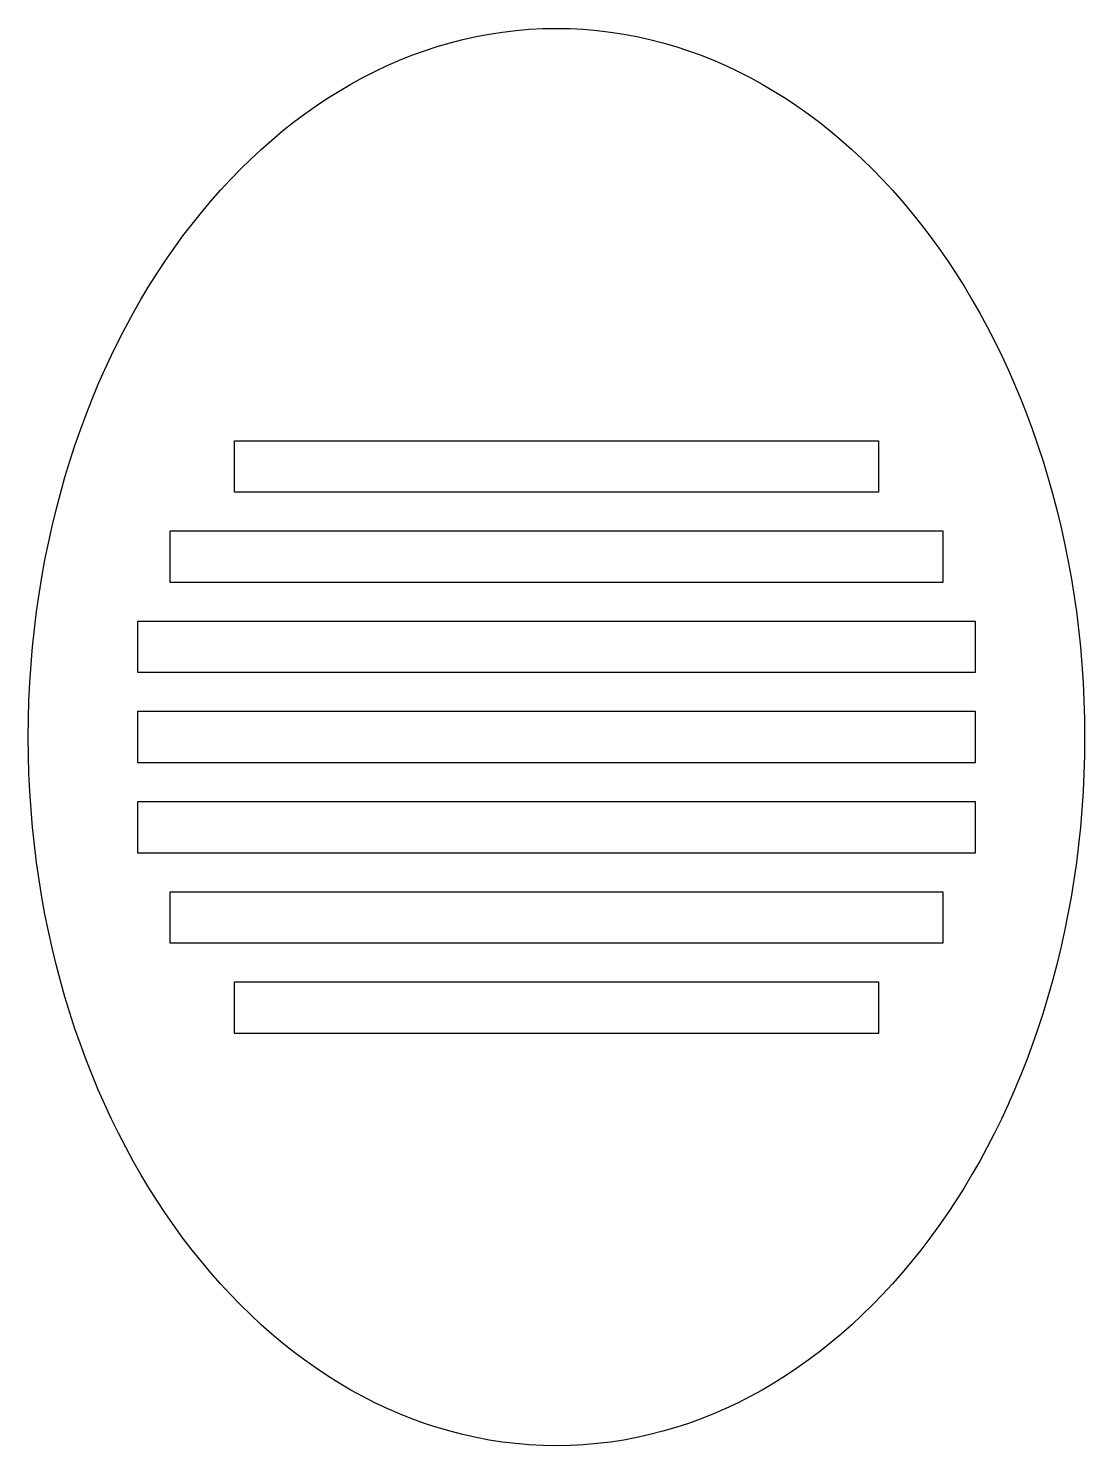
# Model space of a CAD drawing. Header units: millimetres. Extents: x 118 to 200, y 120 to 230.
import ezdxf

# ---------------------------------------------------------------- set-up
doc = ezdxf.new("R2010")
doc.units = ezdxf.units.MM

msp = doc.modelspace()

# ---------------------------------------------------------------- linework, layer by layer
at = {"elevation": 25}
for points in [[(183.68, 193.7), (133.68, 193.7), (133.68, 197.7), (183.68, 197.7)], [(188.68, 186.7), (128.68, 186.7), (128.68, 190.7), (188.68, 190.7)], [(191.18, 179.7), (126.18, 179.7), (126.18, 183.7), (191.18, 183.7)], [(191.18, 172.7), (126.18, 172.7), (126.18, 176.7), (191.18, 176.7)], [(191.18, 165.7), (126.18, 165.7), (126.18, 169.7), (191.18, 169.7)], [(188.68, 158.7), (128.68, 158.7), (128.68, 162.7), (188.68, 162.7)], [(183.68, 151.7), (133.68, 151.7), (133.68, 155.7), (183.68, 155.7)]]:
    msp.add_lwpolyline(points, close=True, dxfattribs=at)
msp.add_ellipse((158.68, 174.7), major_axis=(0, 55), ratio=0.745455)

doc.saveas('drawing.dxf')
